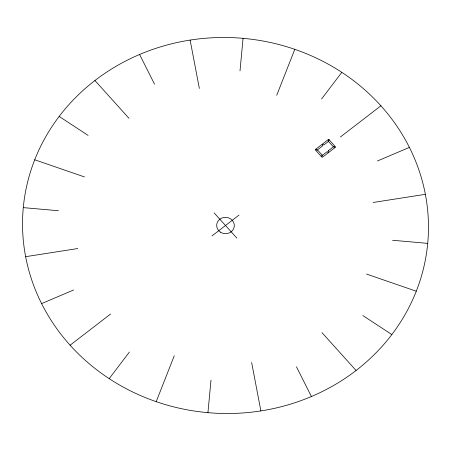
<?xml version="1.0" encoding="UTF-8"?>
<svg xmlns="http://www.w3.org/2000/svg" width="451" height="451" viewBox="0 0 451 451"><rect width="100%" height="100%" fill="white"/><g stroke="black" fill="none" stroke-linecap="round" stroke-linejoin="round"><path stroke-width="0.68" d="M207.939 412.665L210.995 380.114M240.005 70.886L243.061 38.335M328.79 139.573L327.9 141.839L323.903 144.918L322.127 144.297L328.102 139.697A0.727 0.671 3.2 0 1 328.796 139.562M156.204 401.661L174.278 355.709M276.722 95.291L294.796 49.339M109.187 378.654A203.018 187.971 3.2 0 0 427.711 243.377A203.018 187.971 3.2 0 0 139.601 54.47A203.018 187.971 3.2 0 0 109.187 378.654L129.414 352.017M321.586 98.983L341.813 72.346M70.097 345.207L110.636 313.981M211.987 235.907L239.013 215.093M340.364 137.019L380.903 105.793M41.599 303.602L73.581 290.021M377.419 160.979L409.401 147.398M25.634 256.675L77.769 248.54M373.231 202.46L425.366 194.325M23.289 207.623L58.455 210.735M392.545 240.265L427.711 243.377M34.721 159.789L84.489 176.933M366.511 274.067L416.279 291.211M59.16 116.437L88.086 135.401M362.914 315.599L391.84 334.563M94.93 80.515L128.992 118.337M214.146 212.895L236.854 238.105M322.008 332.663L356.07 370.485M139.601 54.47L154.541 84.213M296.459 366.787L311.399 396.53M190.125 40.083L199.353 88.452M251.647 362.548L260.875 410.917M322.815 144.906L322.335 146.124L317.453 149.884L315.672 149.275L321.805 144.545L322.815 144.906M322.358 155.33L321.715 156.982A0.733 0.676 3.2 0 0 322.719 157.049L328.689 152.444L326.913 151.824L322.358 155.33M329.1 139.759L328.458 141.411L332.894 146.338L335.347 147.184A0.727 0.671 3.2 0 0 335.211 146.541L329.1 139.759M328.48 150.617L328.001 151.84L329.01 152.196L335.144 147.466L333.362 146.857L328.48 150.617M322.099 155.043L321.445 156.677L315.61 150.194A0.727 0.671 3.2 0 1 315.458 149.557L317.921 150.403L322.099 155.043M220.443 232.158A8.828 8.174 3.2 0 0 234.294 226.278A8.828 8.174 3.2 0 0 221.768 218.064A8.828 8.174 3.2 0 0 220.443 232.158"/></g></svg>
